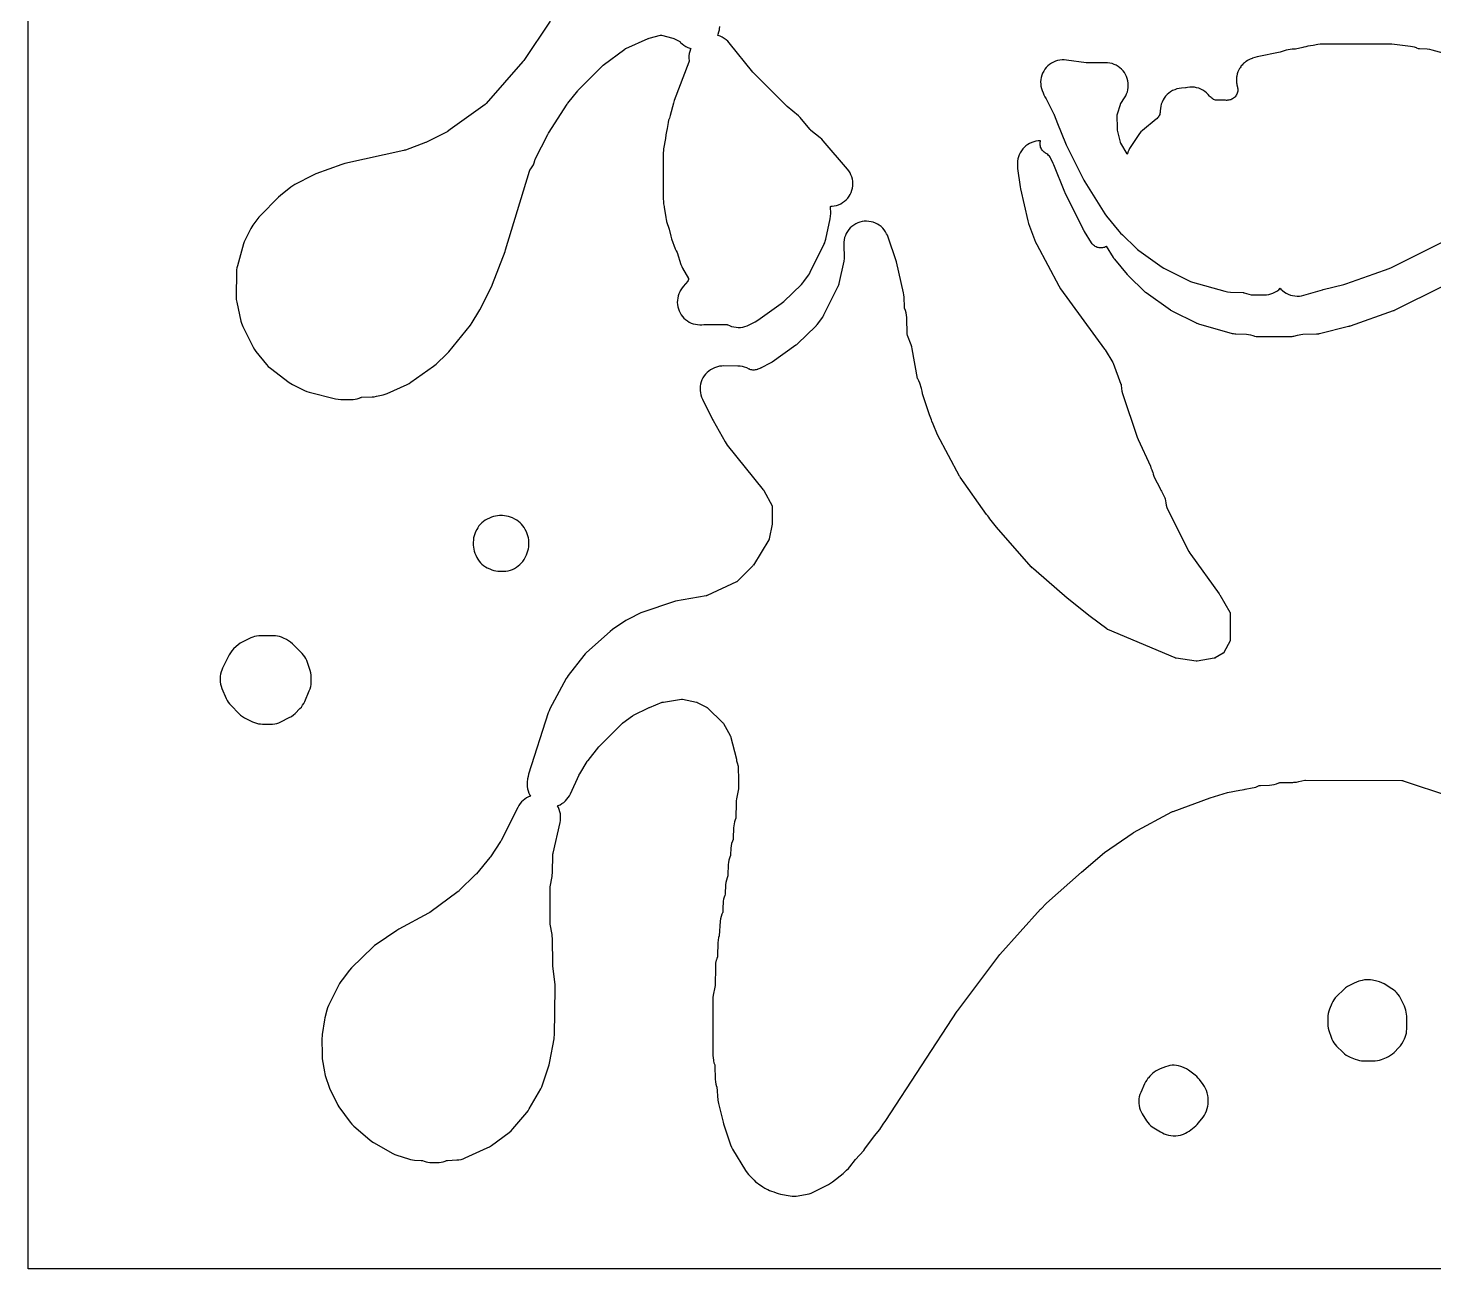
# Model space of a CAD drawing. Header units: millimetres. Extents: x 0 to 300, y 0 to 300.
# Drawn here: x 0 to 155.2, y 0 to 137 of the extents above; entities that cross this region are included whole.
import ezdxf

# ---------------------------------------------------------------- set-up
doc = ezdxf.new("R2010")
doc.units = ezdxf.units.MM
doc.layers.add('CUT', color=7, linetype='CONTINUOUS')

msp = doc.modelspace()

# ---------------------------------------------------------------- linework, layer by layer
at = {"layer": 'CUT'}
for points in [[(0.0614, 0), (0.0029, 0.0029), (0, 0.0614), (0, 299.9386), (0.0029, 299.9971), (0.0614, 300), (299.9021, 300), (299.9605, 299.9971), (299.9634, 299.9386), (299.9634, 0.0614), (299.9605, 0.0029), (299.9021, 0)], [(49.7741, 78.1345), (49.9241, 77.9561), (50.0901, 77.7924), (50.2706, 77.645), (50.4641, 77.5149), (50.6688, 77.4035), (50.9658, 77.2593), (51.1741, 77.1697), (51.3896, 77.0993), (51.6106, 77.0487), (51.8353, 77.0183), (52.0618, 77.0085), (52.4907, 77.0092), (52.7392, 77.022), (52.9852, 77.0595), (53.2262, 77.1212), (53.4599, 77.2065), (53.684, 77.3147), (53.8962, 77.4446), (54.0944, 77.595), (54.2767, 77.7643), (54.4141, 77.9052), (54.585, 78.0999), (54.7349, 78.3111), (54.8621, 78.5368), (55.0014, 78.8168), (55.0944, 79.0278), (55.1677, 79.2464), (55.2204, 79.4708), (55.2523, 79.6991), (55.263, 79.9294), (55.2631, 80.2319), (55.2525, 80.4622), (55.2208, 80.6906), (55.1681, 80.9151), (55.095, 81.1338), (55.0021, 81.3448), (54.8622, 81.6264), (54.7492, 81.8297), (54.6177, 82.0215), (54.469, 82.2004), (54.3043, 82.3646), (54.125, 82.5128), (53.9328, 82.6438), (53.7292, 82.7563), (53.4552, 82.8914), (53.2455, 82.9832), (53.0283, 83.0554), (52.8054, 83.1074), (52.5786, 83.1388), (52.35, 83.1494), (52.0432, 83.1495), (51.8128, 83.1389), (51.5844, 83.1072), (51.36, 83.0545), (51.1413, 82.9814), (50.9302, 82.8885), (50.6487, 82.7486), (50.4454, 82.6355), (50.2535, 82.5041), (50.0747, 82.3554), (49.9104, 82.1907), (49.7622, 82.0114), (49.6313, 81.8192), (49.5188, 81.6156), (49.3882, 81.3508), (49.295, 81.1374), (49.2221, 80.9164), (49.1701, 80.6895), (49.1394, 80.4587), (49.1303, 80.2261), (49.1328, 79.8877), (49.145, 79.6589), (49.1781, 79.4321), (49.2319, 79.2092), (49.3058, 78.9923), (49.3994, 78.783), (49.527, 78.5292), (49.6414, 78.3261)], [(22.2368, 62.3566), (22.3941, 62.1824), (23.253, 61.3172), (23.4514, 61.1377), (23.6678, 60.9804), (23.8998, 60.8471), (24.7739, 60.4054), (24.9841, 60.3111), (25.2021, 60.2365), (25.426, 60.1824), (25.6539, 60.149), (25.8839, 60.1368), (26.7533, 60.1307), (26.9851, 60.1399), (27.2149, 60.1704), (27.441, 60.2222), (27.6613, 60.2947), (27.8739, 60.3872), (28.8139, 60.8494), (29.0524, 60.9834), (29.2748, 61.1426), (29.4785, 61.3251), (30.0002, 61.8468), (30.1589, 62.0212), (30.3005, 62.2099), (30.4237, 62.411), (30.5273, 62.6229), (31.0356, 63.799), (31.1228, 64.032), (31.1864, 64.2726), (31.2258, 64.5183), (31.2405, 64.7667), (31.2454, 65.2727), (31.2334, 65.5428), (31.1923, 65.8099), (31.1226, 66.0711), (30.8416, 66.9334), (30.759, 67.1518), (30.6563, 67.3616), (30.5345, 67.561), (30.3946, 67.748), (30.2378, 67.9212), (29.1697, 68.996), (28.9666, 69.1791), (28.7448, 69.3389), (28.5069, 69.4736), (28.1857, 69.6328), (27.9763, 69.7249), (27.7593, 69.7975), (27.5366, 69.85), (27.31, 69.8819), (27.0815, 69.8929), (25.6713, 69.8964), (25.4459, 69.8868), (25.2223, 69.8569), (25.0024, 69.807), (24.7878, 69.7374), (24.5803, 69.6488), (23.6346, 69.1934), (23.3936, 69.0605), (23.1687, 68.902), (22.9626, 68.7196), (22.6719, 68.4325), (22.4903, 68.2326), (22.3313, 68.0143), (22.1968, 67.7802), (21.4589, 66.318), (21.3648, 66.1081), (21.2904, 65.8904), (21.2364, 65.6668), (21.2031, 65.4392), (21.1909, 65.2094), (21.1899, 65.0745), (21.2014, 64.8166), (21.2394, 64.5613), (21.3036, 64.3112), (21.3932, 64.0692), (21.8718, 62.9561), (21.9745, 62.7451), (22.0965, 62.5447)], [(143.5631, 26.3156), (143.811, 25.5729), (143.8936, 25.3585), (143.9956, 25.1527), (144.116, 24.9571), (144.2539, 24.7734), (144.4081, 24.6031), (145.0861, 23.92), (145.2741, 23.749), (145.4784, 23.5979), (145.6971, 23.4684), (145.9278, 23.3617), (146.4808, 23.1394), (146.706, 23.0611), (146.9376, 23.0046), (147.1735, 22.9704), (147.4116, 22.9589), (148.4525, 22.9581), (148.6871, 22.969), (148.9197, 23.0018), (149.1482, 23.0564), (149.3706, 23.1321), (149.9068, 23.3433), (150.1401, 23.4493), (150.3613, 23.5787), (150.5681, 23.7299), (150.7583, 23.9016), (151.2831, 24.4264), (151.4673, 24.6321), (151.6277, 24.8569), (151.7622, 25.0981), (151.8987, 25.3777), (151.9888, 25.586), (152.0597, 25.8015), (152.1107, 26.0226), (152.1415, 26.2475), (152.1518, 26.4741), (152.1516, 27.8913), (152.1412, 28.1183), (152.1103, 28.3433), (152.0591, 28.5646), (151.988, 28.7804), (151.8976, 28.9888), (151.461, 29.8821), (151.3402, 30.1009), (151.1981, 30.3065), (151.0361, 30.497), (151.0292, 30.5044), (150.8702, 30.6591), (150.6981, 30.7991), (150.5143, 30.9233), (149.6464, 31.4551), (149.3972, 31.5891), (149.1344, 31.694), (148.8614, 31.7686), (148.3851, 31.8702), (148.1597, 31.9075), (147.9318, 31.9242), (147.7033, 31.92), (147.4761, 31.8949), (147.2522, 31.8492), (146.8648, 31.7514), (146.597, 31.6676), (146.3402, 31.5543), (145.8235, 31.2906), (145.6041, 31.1644), (145.3987, 31.0165), (145.2092, 30.8487), (144.436, 30.0903), (144.2696, 29.9104), (144.1217, 29.7151), (143.9936, 29.5062), (143.8866, 29.2857), (143.6302, 28.6842), (143.5419, 28.4434), (143.4787, 28.1948), (143.4413, 27.9411), (143.43, 27.6849), (143.4346, 27.0882), (143.4503, 26.8266), (143.4933, 26.5682)], [(122.7449, 17.5573), (122.8437, 17.3336), (122.9638, 17.1207), (122.9687, 17.1129), (123.4465, 16.3553), (123.5781, 16.1665), (123.7265, 15.9905), (123.8905, 15.829), (124.0686, 15.6832), (124.2594, 15.5544), (124.9779, 15.1162), (125.1833, 15.0038), (125.3983, 14.9111), (125.621, 14.8389), (125.8587, 14.774), (126.1208, 14.7173), (126.3875, 14.689), (126.6557, 14.6895), (126.9223, 14.7187), (127.1842, 14.7762), (127.2921, 14.8061), (127.5137, 14.8787), (127.7276, 14.9717), (127.9319, 15.0842), (128.1248, 15.2152), (128.7022, 15.6481), (128.8777, 15.7926), (129.0394, 15.9524), (129.1858, 16.1263), (129.6736, 16.7619), (129.8202, 16.9747), (129.944, 17.2016), (130.0437, 17.4401), (130.1182, 17.6875), (130.1854, 17.9611), (130.2317, 18.198), (130.2548, 18.4384), (130.2546, 18.6798), (130.2312, 18.9201), (130.1847, 19.157), (130.115, 19.4393), (130.0427, 19.6793), (129.9469, 19.9108), (129.8283, 20.1316), (129.6882, 20.3394), (129.277, 20.8879), (129.1325, 21.0634), (128.9727, 21.2251), (128.7988, 21.3715), (128.0823, 21.9214), (127.8519, 22.0787), (127.6054, 22.2093), (127.3459, 22.3116), (127.2184, 22.3538), (126.9825, 22.4192), (126.7414, 22.4613), (126.4973, 22.4796), (126.2525, 22.4739), (126.0095, 22.4443), (125.7706, 22.3911), (125.538, 22.3148), (124.9539, 22.091), (124.948, 22.0887), (124.7182, 21.9871), (124.4998, 21.863), (124.2949, 21.7175), (124.1057, 21.5523), (123.8059, 21.2626), (123.6437, 21.0904), (123.6265, 21.0682), (123.5979, 21.0375), (123.4527, 20.8483), (123.3261, 20.646), (123.2194, 20.4327), (122.7917, 19.4642), (122.7039, 19.236), (122.6389, 19.0003), (122.5972, 18.7593), (122.5793, 18.5154), (122.5852, 18.271), (122.6151, 18.0282), (122.6685, 17.7896)]]:
    msp.add_lwpolyline(points, close=True, dxfattribs=at)
for points in [[(57.6022, 137.7238), (54.704, 133.407), (54.659, 133.3444), (54.6102, 133.2848), (50.5425, 128.6312), (50.5273, 128.6148), (50.4581, 128.5518), (50.4403, 128.5383), (46.3192, 125.5737), (46.3149, 125.5708), (46.2486, 125.5303), (46.2325, 125.5218), (43.9622, 124.3842), (43.9038, 124.3569), (43.8441, 124.3327), (41.6367, 123.5063), (41.5567, 123.4795), (41.4751, 123.4583), (34.9445, 122.0036), (34.6426, 121.9161), (31.7579, 120.8794), (31.4535, 120.7466), (29.4227, 119.6947), (29.2089, 119.5702), (29.0085, 119.4252), (27.8622, 118.5059), (27.6519, 118.3168), (25.5933, 116.2429), (25.4626, 116.1006), (25.3432, 115.9487), (24.8011, 115.2004), (24.6892, 115.0321), (24.5912, 114.8553), (23.9508, 113.5798), (23.856, 113.3668), (23.7815, 113.1459), (23.0913, 110.7342), (23.0396, 110.5173), (23.0074, 110.2966), (22.9949, 110.074), (22.9641, 107.2903), (22.9772, 107.006), (23.0224, 106.725), (23.4906, 104.5985), (23.544, 104.3967), (23.614, 104.2), (23.7002, 104.0099), (24.851, 101.7291), (24.9841, 101.4972), (25.1411, 101.2808), (26.3009, 99.8504), (26.5059, 99.6268), (26.7365, 99.4296), (28.8109, 97.8636), (28.9983, 97.7351), (29.1966, 97.6241), (30.4917, 96.9747), (30.7457, 96.8645), (31.0103, 96.783), (33.9417, 96.0557), (34.2304, 96.0019), (34.5234, 95.9822), (35.6338, 95.9732), (35.8607, 95.9817), (36.0859, 96.0107), (36.3076, 96.06), (36.5238, 96.1293), (36.6818, 96.1879), (36.7014, 96.1946), (36.7434, 96.2052), (36.7863, 96.2114), (36.8069, 96.2127), (37.955, 96.2542), (38.2061, 96.276), (38.4537, 96.323), (39.1904, 96.5016), (39.407, 96.5646), (39.617, 96.6468), (41.8181, 97.6254), (42.0382, 97.7367), (42.2464, 97.869), (44.7482, 99.6392), (45.031, 99.8722), (46.2166, 101.0047), (46.4377, 101.2454), (48.8085, 104.1922), (48.9949, 104.4575), (49.7523, 105.6992), (49.8529, 105.8808), (51.1632, 108.4949), (51.2613, 108.717), (52.6422, 112.3039), (52.7017, 112.4773), (55.3359, 121.1743), (55.3412, 121.1903), (55.3543, 121.2232), (55.3728, 121.2529), (55.3827, 121.2669), (55.5018, 121.4266), (55.645, 121.6408), (55.7654, 121.8687), (55.8618, 122.1077), (55.933, 122.3554), (55.9432, 122.3995), (55.9569, 122.4452), (55.9665, 122.4694), (55.9769, 122.4914), (57.353, 125.2387), (57.3834, 125.2956), (57.4169, 125.3509), (59.4849, 128.5716), (59.522, 128.6261), (59.562, 128.6784), (60.6711, 130.0517), (60.7114, 130.0992), (60.7542, 130.1445), (63.346, 132.7539), (63.4104, 132.8141), (63.4789, 132.8695), (65.84, 134.6401), (65.8578, 134.6526), (65.9364, 134.6989), (65.956, 134.7084), (68.4474, 135.8224), (68.4628, 135.8288), (68.5288, 135.8518), (68.5448, 135.8563), (69.7884, 136.1739), (69.8068, 136.1781), (69.8458, 136.1841), (69.8848, 136.1786), (69.9033, 136.1746), (71.1455, 135.874), (71.1683, 135.8677), (71.2613, 135.8328), (71.2826, 135.8226), (71.8669, 135.5182), (71.9162, 135.4908), (71.9443, 135.4648), (71.9556, 135.4554), (71.9706, 135.4407), (72.0154, 135.3941), (72.1921, 135.2277), (72.3841, 135.0792), (72.5895, 134.95), (72.8065, 134.8414), (73.0331, 134.7543), (73.1327, 134.7267), (73.0931, 134.6353), (73.0171, 134.397), (72.9653, 134.1524), (72.9382, 133.9038), (72.936, 133.6537), (72.9489, 133.3438), (72.9492, 133.3241), (72.9468, 133.2831), (72.9361, 133.2435), (72.9296, 133.2249), (71.3126, 128.9729), (71.2236, 128.6888), (70.8783, 127.3035), (70.7727, 127.033), (70.6926, 126.7923), (70.6373, 126.5447), (70.5242, 125.8825), (70.4399, 125.5441), (70.379, 125.1975), (70.3354, 124.7766), (70.1414, 123.641), (70.1149, 123.4331), (70.1058, 123.2238), (70.1048, 122.5539), (70.0962, 122.471), (70.0832, 122.1752), (70.1024, 120.9034), (70.0985, 118.1549), (70.1234, 117.7997), (70.139, 117.6894), (70.1442, 117.5654), (70.1932, 117.2669), (70.2088, 117.1984), (70.3682, 116.0762), (70.41, 115.8542), (70.4717, 115.6369), (70.4727, 115.6339), (70.4736, 115.6308), (70.7605, 114.7685), (70.9339, 114.005), (71.022, 113.7053), (71.4253, 112.5946), (71.5212, 112.3665), (71.6212, 112.1819), (72.0534, 110.883), (72.1358, 110.6687), (72.2376, 110.4629), (72.8755, 109.3087), (72.9004, 109.2582), (72.9004, 109.2556), (72.8835, 109.1996), (72.8753, 109.1764), (72.8737, 109.1721), (72.8701, 109.1618), (72.8619, 109.1385), (72.8556, 109.1219), (72.8403, 109.0886), (72.8195, 109.0588), (72.8083, 109.0448), (72.2881, 108.4256), (72.1163, 108.1954), (71.9721, 107.9471), (71.921, 107.8462), (71.8225, 107.6259), (71.7457, 107.3972), (71.6913, 107.1621), (71.6598, 106.9228), (71.6516, 106.6817), (71.6666, 106.4408), (71.7048, 106.2025), (71.7657, 105.9691), (71.8489, 105.7425), (71.9536, 105.5251), (72.0787, 105.3188), (72.2232, 105.1254), (72.3856, 104.947), (72.5644, 104.785), (72.7581, 104.641), (72.9647, 104.5163), (73.1824, 104.4122), (73.4091, 104.3295), (73.6427, 104.269), (73.8811, 104.2314), (74.122, 104.2169), (74.3631, 104.2258), (74.5953, 104.2568), (74.6373, 104.2605), (74.6559, 104.2608), (77.1057, 104.2448), (77.1259, 104.2441), (77.1674, 104.2396), (77.2071, 104.2267), (77.2258, 104.219), (77.4183, 104.1339), (77.6491, 104.0453), (77.8874, 103.9799), (78.131, 103.9384), (78.3776, 103.9211), (78.6246, 103.9282), (78.8698, 103.9597), (79.1106, 104.0153), (79.3448, 104.0944), (79.57, 104.1962), (80.234, 104.5368), (80.5384, 104.7214), (83.1207, 106.5514), (83.2751, 106.6701), (83.4198, 106.8004), (85.342, 108.673), (85.4933, 108.8341), (85.6298, 109.0079), (86.1125, 109.6818), (86.2222, 109.8486), (86.3182, 110.0236), (87.8327, 113.0662), (87.9175, 113.2559), (87.9862, 113.452), (88.0384, 113.6531), (88.524, 115.9043), (88.5689, 116.1941), (88.5796, 116.4871), (88.563, 117.229), (88.5646, 117.2872), (88.6429, 117.2936), (88.7329, 117.2967), (88.9798, 117.3298), (89.2222, 117.3874), (89.4577, 117.4688), (89.6839, 117.5733), (89.8986, 117.6997), (90.0996, 117.8469), (90.285, 118.0134), (90.4529, 118.1975), (90.6016, 118.3974), (90.7297, 118.6111), (90.8359, 118.8365), (90.9191, 119.0713), (90.9785, 119.3133), (91.0136, 119.56), (91.0239, 119.8089), (91.0094, 120.0577), (90.9702, 120.3037), (90.9067, 120.5446), (90.8196, 120.778), (90.7096, 121.0016), (90.5779, 121.2131), (90.4259, 121.4105), (87.7608, 124.5343), (87.5953, 124.7104), (87.4134, 124.8696), (86.3904, 125.6818), (86.374, 125.6957), (86.3099, 125.7592), (86.296, 125.7755), (85.3688, 126.9236), (85.2059, 127.1063), (85.0259, 127.2721), (83.7903, 128.3035), (83.7493, 128.3393), (83.71, 128.3769), (80.0862, 131.9998), (80.0427, 132.0456), (80.0017, 132.0937), (77.3757, 135.332), (77.2087, 135.5181), (77.0239, 135.6866), (76.8232, 135.8358), (76.6086, 135.9642), (76.3823, 136.0705), (76.1465, 136.1537), (76.118, 136.1606), (76.1766, 136.3056), (76.2452, 136.5383), (76.291, 136.7767), (76.2971, 136.8417), (76.3037, 136.8896), (76.3255, 137.1332)], [(159.6952, 133.2594), (154.967, 134.543), (154.6969, 134.6006), (154.422, 134.628), (153.5775, 134.6652), (153.5554, 134.6668), (153.5094, 134.6741), (153.4647, 134.6866), (153.4439, 134.6944), (153.2622, 134.7684), (153.2272, 134.7827), (153.0133, 134.8587), (152.7935, 134.915), (152.5694, 134.9511), (150.5255, 135.1861), (150.2366, 135.2024), (149.507, 135.2014), (149.5039, 135.2017), (149.2742, 135.2106), (147.6134, 135.1988), (142.8367, 135.1923), (142.5913, 135.1799), (142.3484, 135.1435), (141.8282, 135.0391), (141.2401, 134.9569), (141.0121, 134.9142), (140.7891, 134.8506), (140.6834, 134.8095), (139.8918, 134.6507), (139.5091, 134.6347), (139.2897, 134.6158), (139.0727, 134.5776), (138.86, 134.5205), (138.1959, 134.3105), (135.6315, 133.7962), (135.3828, 133.7328), (135.1418, 133.6443), (135.1035, 133.628), (134.8697, 133.5282), (134.648, 133.4203), (134.5837, 133.3807), (134.4379, 133.2911), (134.3683, 133.2382), (134.2416, 133.1419), (134.1522, 133.0587), (134.061, 132.974), (133.9849, 132.8878), (133.8978, 132.7892), (133.8311, 132.6966), (133.7536, 132.5892), (133.6981, 132.4936), (133.6298, 132.3759), (133.5832, 132.2737), (133.5276, 132.1515), (133.448, 131.9181), (133.3918, 131.6781), (133.3769, 131.5654), (133.3595, 131.4336), (133.3556, 131.3147), (133.3514, 131.1872), (133.3595, 131.0655), (133.3677, 130.9411), (133.3876, 130.8215), (133.4081, 130.6979), (133.4393, 130.5823), (133.4419, 130.5728), (133.452, 130.5352), (133.4512, 130.535), (133.4655, 130.4822), (133.4909, 130.365), (133.5043, 130.2493), (133.5061, 130.1329), (133.4965, 130.0169), (133.4754, 129.9024), (133.4432, 129.7906), (133.4001, 129.6824), (133.3465, 129.5791), (133.283, 129.4816), (133.2101, 129.3908), (133.1286, 129.3076), (133.0394, 129.2329), (132.9432, 129.1674), (132.8409, 129.1117), (132.7337, 129.0663), (132.6226, 129.0318), (132.5085, 129.0084), (132.3892, 128.996), (132.3654, 128.9947), (132.3037, 128.9929), (132.2493, 128.9927), (132.1586, 128.9981), (132.0943, 129.0011), (132.0472, 129.0028), (131.9343, 129.0041), (131.692, 129.0015), (131.6443, 129.0009), (131.6286, 129.0008), (131.6125, 129.0006), (131.5945, 129.0004), (131.2573, 128.9967), (131.2097, 128.998), (131.169, 129.0023), (131.0579, 129.0237), (130.9477, 129.0564), (130.8412, 129.0997), (130.7394, 129.1532), (130.6433, 129.2163), (130.5539, 129.2885), (130.4719, 129.3691), (130.3959, 129.46), (130.395, 129.4611), (130.2353, 129.6518), (130.0574, 129.8257), (129.8631, 129.981), (129.6543, 130.1163), (129.4331, 130.2301), (129.2017, 130.3214), (128.9624, 130.3893), (128.7175, 130.433), (128.4695, 130.4522), (128.2208, 130.4466), (127.9739, 130.4163), (127.8279, 130.3834), (127.7391, 130.3682), (127.7196, 130.3663), (127.2809, 130.3356), (127.0309, 130.3054), (126.7852, 130.2502), (126.5463, 130.1705), (126.3166, 130.0672), (126.3146, 130.0662), (126.0981, 129.9414), (125.8951, 129.7955), (125.7076, 129.6301), (125.5377, 129.4468), (125.3869, 129.2475), (125.2567, 129.034), (125.1485, 128.8087), (125.0634, 128.5737), (125.0021, 128.3313), (124.9654, 128.084), (124.9535, 127.8344), (124.9536, 127.7835), (124.9426, 127.6684), (124.9203, 127.5549), (124.887, 127.4441), (124.843, 127.3372), (124.7887, 127.2351), (124.7246, 127.1388), (124.6515, 127.0492), (124.5674, 126.9648), (124.5499, 126.9489), (124.5034, 126.9087), (122.9956, 125.6664), (122.8126, 125.4997), (122.647, 125.3158), (122.5003, 125.1163), (121.6889, 123.8897), (121.5703, 123.6912), (121.4706, 123.4825), (121.3907, 123.2655), (121.336, 123.0929), (121.3171, 123.042), (121.2876, 123.0876), (120.6057, 124.2627), (120.5964, 124.2796), (120.5799, 124.3158), (120.5669, 124.3535), (120.562, 124.3721), (120.2431, 125.7085), (120.2385, 125.7305), (120.2273, 125.8227), (120.2265, 125.8451), (120.2139, 127.3931), (120.2143, 127.4139), (120.2184, 127.4566), (120.2271, 127.4987), (120.2328, 127.5187), (120.5601, 128.5517), (120.5661, 128.569), (120.5809, 128.6041), (120.5989, 128.6378), (120.6084, 128.6528), (121.0123, 129.2633), (121.1379, 129.4751), (121.242, 129.6981), (121.3237, 129.9303), (121.3821, 130.1695), (121.4167, 130.4132), (121.4272, 130.6592), (121.4135, 130.9049), (121.3757, 131.1482), (121.3141, 131.3865), (121.2294, 131.6177), (121.1223, 131.8393), (120.994, 132.0494), (120.8456, 132.2459), (120.6786, 132.4267), (120.4947, 132.5903), (120.2955, 132.735), (120.0831, 132.8595), (119.8595, 132.9624), (119.6269, 133.0428), (119.3874, 133.1), (119.1435, 133.1333), (118.8975, 133.1425), (116.8812, 133.1185), (116.8761, 133.1185), (116.8005, 133.1231), (116.7828, 133.1253), (114.6039, 133.4369), (114.3575, 133.4598), (114.11, 133.4582), (113.8639, 133.4322), (113.6216, 133.3819), (113.3854, 133.3079), (113.1577, 133.2109), (112.9407, 133.0919), (112.7366, 132.952), (112.5472, 132.7927), (112.3746, 132.6153), (112.2203, 132.4218), (112.0859, 132.214), (111.9728, 131.9939), (111.8819, 131.7637), (111.8142, 131.5256), (111.7705, 131.282), (111.751, 131.0353), (111.756, 130.7879), (111.7854, 130.5421), (111.8391, 130.3005), (111.9163, 130.0654), (112.0164, 129.8391), (112.0237, 129.8246), (112.0708, 129.7184), (112.1195, 129.5928), (112.2301, 129.3742), (112.2925, 129.2761), (112.3542, 129.1672), (113.2053, 127.4745), (113.2275, 127.4279), (113.2478, 127.3805), (113.6242, 126.4424), (114.4979, 124.2651), (114.5803, 124.0815), (116.5182, 120.1907), (116.6342, 119.9832), (118.8207, 116.4741), (119.0109, 116.2091), (120.3738, 114.5504), (120.5606, 114.3472), (120.771, 114.1421), (122.2876, 112.6641), (122.4324, 112.5336), (122.587, 112.4148), (125.1762, 110.58), (125.3354, 110.476), (125.5021, 110.3845), (128.0704, 109.0981), (128.2842, 109.0032), (128.506, 108.9288), (132.088, 107.9099), (132.3862, 107.8444), (132.6901, 107.8158), (134.0895, 107.77), (134.1093, 107.7688), (134.1498, 107.7634), (134.1896, 107.754), (134.2085, 107.748), (134.4622, 107.6604), (134.7265, 107.5851), (134.9976, 107.5393), (135.272, 107.5235), (136.4275, 107.5207), (136.6736, 107.5323), (136.9174, 107.568), (137.1565, 107.6275), (137.3885, 107.7103), (137.6113, 107.8155), (137.8226, 107.9421), (138.0205, 108.0889), (138.1974, 108.2495), (138.2746, 108.1596), (138.4549, 107.9877), (138.6514, 107.8346), (138.8622, 107.7018), (139.0851, 107.5906), (139.318, 107.5022), (139.5585, 107.4374), (139.8043, 107.3969), (140.0529, 107.381), (140.3018, 107.3899), (140.5486, 107.4236), (140.7909, 107.4816), (142.8669, 108.0901), (142.9169, 108.1036), (145.2159, 108.6752), (145.4461, 108.7444), (148.5711, 109.8494), (150.1981, 110.4247), (150.4812, 110.5449), (158.2608, 114.4281)], [(161.4208, 111.1102), (150.8466, 105.8321), (150.7768, 105.7999), (150.7141, 105.7733), (150.6424, 105.7455), (145.9051, 104.0703), (145.848, 104.0516), (145.7969, 104.0363), (145.739, 104.0204), (142.5102, 103.2176), (142.4443, 103.2031), (142.4188, 103.1982), (142.2852, 103.1799), (142.2593, 103.1778), (142.1919, 103.1741), (140.6821, 103.1322), (140.4749, 103.1178), (140.2696, 103.0863), (140.0676, 103.0379), (139.6733, 102.9257), (139.617, 102.9111), (139.5951, 102.906), (139.484, 102.8853), (139.3715, 102.8751), (139.349, 102.8741), (139.2908, 102.8729), (135.7583, 102.8815), (135.6896, 102.8835), (135.6631, 102.8851), (135.5305, 102.9), (135.4004, 102.9294), (135.375, 102.9367), (135.3094, 102.9573), (135.1915, 102.9981), (134.9517, 103.0676), (134.7062, 103.113), (134.4574, 103.1336), (133.2808, 103.1721), (133.2046, 103.177), (133.1753, 103.1797), (133.0247, 103.2033), (132.9959, 103.2096), (132.9219, 103.2282), (129.2005, 104.2868), (129.1446, 104.3041), (129.1232, 104.3113), (129.0142, 104.3536), (128.9936, 104.3628), (128.9407, 104.3877), (126.2699, 105.7254), (126.2279, 105.7475), (126.2118, 105.7564), (126.1303, 105.8053), (126.1149, 105.8153), (126.0756, 105.842), (123.4095, 107.7313), (123.3703, 107.7602), (123.3554, 107.7717), (123.2805, 107.8341), (123.2665, 107.8467), (123.2309, 107.88), (121.4539, 109.6118), (121.4058, 109.6613), (121.3644, 109.7064), (121.3192, 109.7585), (119.9298, 111.4493), (119.8801, 111.514), (119.838, 111.5727), (119.7926, 111.6405), (119.0198, 112.8807), (118.9947, 112.8642), (118.8921, 112.8103), (118.7848, 112.7665), (118.6738, 112.7333), (118.5601, 112.7109), (118.4447, 112.6997), (118.3288, 112.6996), (118.2135, 112.7107), (118.0997, 112.7328), (117.9887, 112.7658), (117.8813, 112.8094), (117.7786, 112.8632), (117.6816, 112.9266), (117.5912, 112.999), (117.5081, 113.0799), (117.4333, 113.1683), (117.3673, 113.2636), (116.5864, 114.5169), (116.5716, 114.5413), (116.5414, 114.5924), (116.5272, 114.6172), (116.5015, 114.6632), (116.4878, 114.6882), (116.4601, 114.7408), (116.4471, 114.7662), (114.5171, 118.641), (114.5065, 118.6628), (114.485, 118.7082), (114.4749, 118.7302), (114.4566, 118.7708), (114.447, 118.793), (114.4273, 118.8393), (114.4181, 118.8616), (113.2096, 121.8733), (113.1437, 122.0192), (112.8637, 122.5761), (112.7857, 122.7137), (112.7117, 122.8187), (112.6276, 122.9159), (112.5343, 123.0042), (112.4328, 123.0829), (112.3003, 123.1661), (112.2492, 123.1947), (112.1539, 123.2608), (112.0655, 123.3357), (111.9848, 123.4188), (111.9124, 123.5093), (111.8491, 123.6063), (111.7954, 123.709), (111.752, 123.8164), (111.719, 123.9275), (111.697, 124.0413), (111.686, 124.1566), (111.6862, 124.2725), (111.6975, 124.3878), (111.72, 124.5015), (111.7249, 124.5181), (111.4819, 124.51), (111.2368, 124.4774), (110.996, 124.4206), (110.762, 124.3404), (110.5371, 124.2374), (110.3235, 124.1128), (110.1232, 123.9676), (109.9383, 123.8033), (109.7705, 123.6216), (109.6215, 123.4241), (109.4927, 123.213), (109.3854, 122.9901), (109.3007, 122.7577), (109.2393, 122.5181), (109.202, 122.2735), (109.189, 122.0265), (109.1882, 121.7925), (109.2101, 121.454), (109.4768, 119.4546), (109.5187, 119.2237), (110.3302, 115.7025), (110.4263, 115.3839), (111.1897, 113.3541), (111.3217, 113.0615), (113.7432, 108.5018), (113.9333, 108.1985), (118.8005, 101.5438), (118.8307, 101.5007), (118.8589, 101.4563), (119.6998, 100.0684), (119.7087, 100.0529), (119.7416, 99.9853), (119.7484, 99.9687), (120.6174, 97.6694), (120.6231, 97.6532), (120.6329, 97.6182), (120.6396, 97.5824), (120.6416, 97.5657), (120.6792, 97.1724), (120.722, 96.8931), (120.796, 96.6205), (122.3938, 91.8248), (122.4991, 91.56), (123.866, 88.6233), (123.925, 88.4149), (124.0143, 88.1872), (124.1009, 87.9947), (124.1146, 87.9321), (124.1695, 87.7247), (124.2419, 87.5228), (124.3314, 87.3278), (124.9042, 86.2089), (124.9428, 86.123), (125.0261, 85.955), (125.0851, 85.8556), (125.464, 85.1154), (125.4733, 85.096), (125.4893, 85.0538), (125.5005, 85.01), (125.5041, 84.9888), (125.5631, 84.5714), (125.6154, 84.3062), (125.6959, 84.0483), (125.8038, 83.8005), (128.1124, 79.1977), (128.2093, 79.0224), (128.32, 78.8554), (131.4564, 74.5099), (131.4903, 74.4604), (131.5217, 74.4092), (132.6295, 72.502), (132.6391, 72.4844), (132.6563, 72.4463), (132.6609, 72.4047), (132.6616, 72.3847), (132.6857, 69.4363), (132.6853, 69.4171), (132.6817, 69.3771), (132.6665, 69.34), (132.6579, 69.3228), (131.9802, 68.0466), (131.9716, 68.0312), (131.9514, 68.0004), (131.9218, 67.9789), (131.9066, 67.9695), (131.019, 67.4427), (131.0033, 67.4338), (130.9692, 67.4176), (130.9326, 67.408), (130.9149, 67.4047), (129.0206, 67.091), (129.0008, 67.0883), (128.959, 67.0857), (128.9172, 67.0874), (128.8973, 67.0898), (126.7017, 67.4086), (126.6853, 67.4113), (126.6512, 67.4193), (126.6178, 67.4302), (126.6027, 67.4362), (119.1634, 70.5874), (119.1429, 70.5968), (119.0607, 70.6435), (119.0421, 70.6563), (117.2088, 71.9979), (114.6628, 74.0213), (111.2611, 77.0066), (110.9669, 77.2715), (110.9099, 77.3229), (110.8314, 77.3937), (110.7239, 77.4905), (110.7182, 77.4965), (106.879, 81.8699), (106.1543, 82.8009), (106.0252, 82.9667), (105.9124, 83.1117), (105.7872, 83.2725), (102.8636, 87.3939), (102.8255, 87.4513), (102.8045, 87.4885), (100.3775, 92.0725), (99.8756, 93.2568), (99.7584, 93.5621), (99.7459, 93.5947), (99.6906, 93.7385), (99.4811, 94.284), (98.7141, 96.5842), (98.7091, 96.6365), (98.6683, 96.9062), (98.5984, 97.1699), (98.4002, 97.7804), (98.3117, 98.0132), (98.2004, 98.236), (98.158, 98.3031), (97.5767, 101.5473), (97.5236, 101.7794), (97.4487, 102.0053), (97.0568, 103.0223), (97.0495, 103.043), (97.0379, 103.0875), (97.0314, 103.1329), (97.0301, 103.1548), (96.9756, 105.021), (96.9541, 105.2837), (96.9049, 105.5428), (96.8288, 105.7952), (96.7378, 106.048), (96.7314, 106.0673), (96.7212, 106.1087), (96.7154, 106.1509), (96.7142, 106.1712), (96.6789, 107.275), (96.6596, 107.5159), (96.6171, 107.7537), (95.8352, 111.1655), (95.7693, 111.4), (94.9742, 113.7775), (94.8384, 114.1044), (94.7553, 114.2702), (94.6324, 114.4877), (94.4884, 114.6919), (94.3247, 114.8807), (94.143, 115.0521), (93.945, 115.2046), (93.7329, 115.3366), (93.5086, 115.4467), (93.2745, 115.5339), (93.0328, 115.5973), (92.786, 115.6363), (92.5366, 115.6504), (92.287, 115.6395), (92.0397, 115.6038), (91.7972, 115.5436), (91.562, 115.4595), (91.3363, 115.3524), (91.1224, 115.2232), (90.9225, 115.0733), (90.7385, 114.9043), (90.5724, 114.7177), (90.4257, 114.5154), (90.2999, 114.2996), (90.1963, 114.0722), (90.1159, 113.8357), (90.0595, 113.5923), (90.0277, 113.3445), (90.0208, 113.0947), (90.0546, 111.5756), (90.0541, 111.5023), (90.0531, 111.4741), (90.0392, 111.3282), (90.0348, 111.3003), (90.0215, 111.2282), (89.492, 108.7734), (89.48, 108.7229), (89.475, 108.7035), (89.4456, 108.6069), (89.4083, 108.5132), (89.4001, 108.4949), (89.3779, 108.4479), (87.7954, 105.2686), (87.7723, 105.2244), (87.763, 105.2075), (87.7116, 105.122), (87.701, 105.1059), (87.6727, 105.0648), (87.1035, 104.2701), (87.0704, 104.2259), (87.0572, 104.2092), (86.9852, 104.1254), (86.9706, 104.1098), (86.9319, 104.0704), (84.9276, 102.1179), (84.8921, 102.0846), (84.8781, 102.072), (84.8033, 102.0097), (84.7884, 101.9982), (84.7492, 101.9693), (82.112, 100.1005), (82.0376, 100.0516), (81.9702, 100.0107), (81.8925, 99.9673), (80.9184, 99.4676), (80.8617, 99.4403), (80.8108, 99.4173), (80.7527, 99.3929), (80.5424, 99.3106), (80.4845, 99.2895), (80.4619, 99.282), (80.3468, 99.2495), (80.2324, 99.2292), (80.1166, 99.2203), (80.0005, 99.2228), (79.8852, 99.2367), (79.7718, 99.2619), (79.6582, 99.2993), (79.636, 99.3078), (79.579, 99.3313), (79.3133, 99.4487), (79.0743, 99.54), (78.8272, 99.6064), (78.5746, 99.6472), (78.3192, 99.662), (76.7882, 99.672), (76.5536, 99.6626), (76.3209, 99.6311), (76.0921, 99.5779), (75.8694, 99.5035), (75.757, 99.46), (75.5335, 99.3607), (75.3207, 99.2399), (75.1207, 99.0989), (74.9355, 98.9391), (74.7668, 98.7619), (74.6162, 98.569), (74.4852, 98.3624), (74.375, 98.1439), (74.2867, 97.9158), (74.2211, 97.68), (74.1789, 97.439), (74.1604, 97.1951), (74.1659, 96.9505), (74.1952, 96.7076), (74.2482, 96.4687), (74.3242, 96.2361), (74.4227, 96.0121), (75.5435, 93.7666), (75.5982, 93.6631), (76.9299, 91.281), (77.0401, 91.102), (77.1649, 90.9329), (81.1362, 86.0017), (81.1467, 85.988), (81.187, 85.9278), (81.1957, 85.9128), (82.1079, 84.2476), (82.1168, 84.2303), (82.1326, 84.1929), (82.1367, 84.1526), (82.1371, 84.1331), (82.1357, 82.3363), (82.1352, 82.3166), (82.1268, 82.2345), (82.1234, 82.2151), (81.7884, 80.5833), (81.7846, 80.5668), (81.7745, 80.533), (81.759, 80.5017), (81.7504, 80.487), (80.0473, 77.7002), (80.0348, 77.6809), (79.9752, 77.6052), (79.9595, 77.5885), (78.2617, 75.8865), (78.2493, 75.8746), (78.2217, 75.8515), (78.1908, 75.8337), (78.1752, 75.8261), (74.9547, 74.3357), (74.9395, 74.329), (74.9067, 74.3171), (74.876, 74.3088), (74.852, 74.3039), (71.4626, 73.6945), (71.1129, 73.6051), (67.9495, 72.5483), (67.6194, 72.4111), (66.2574, 71.7268), (65.9834, 71.5667), (64.5143, 70.5776), (64.2501, 70.3727), (61.6387, 68.0526), (61.47, 67.8879), (61.3176, 67.708), (59.6122, 65.491), (59.4966, 65.3277), (59.3945, 65.1555), (57.594, 61.8249), (57.4934, 61.6162), (57.4126, 61.3992), (55.2407, 54.6239), (55.1734, 54.3678), (55.1335, 54.106), (55.0951, 53.7175), (55.0831, 53.4751), (55.0946, 53.2327), (55.1295, 52.9925), (55.1876, 52.7569), (55.2682, 52.528), (55.3707, 52.308), (55.4427, 52.186), (55.234, 52.1023), (55.0193, 51.9909), (54.8163, 51.8593), (54.627, 51.7087), (54.4532, 51.5406), (54.2964, 51.3564), (54.1582, 51.1579), (54.0397, 50.947), (52.2168, 47.2977), (52.1796, 47.2288), (52.1379, 47.1624), (51.0163, 45.4961), (50.9827, 45.4487), (50.9469, 45.4029), (49.4778, 43.6165), (49.435, 43.5673), (49.3897, 43.5205), (47.5888, 41.7562), (47.526, 41.6989), (47.4593, 41.6461), (44.3371, 39.3464), (44.2658, 39.2977), (44.1913, 39.2542), (40.9275, 37.503), (40.7096, 37.3715), (38.42, 35.8241), (38.2397, 35.6901), (38.0721, 35.5404), (35.7, 33.2212), (35.4814, 32.9774), (34.6504, 31.919), (34.5066, 31.7158), (34.3838, 31.4994), (33.1576, 29.0639), (33.0474, 28.8111), (32.9656, 28.5477), (32.7577, 27.7183), (32.7124, 27.4951), (32.4602, 25.8768), (32.4374, 25.6791), (32.4304, 25.4803), (32.4393, 23.5628), (32.4479, 23.3665), (32.4719, 23.1715), (32.7049, 21.7448), (32.7454, 21.5474), (32.8016, 21.354), (33.2762, 19.9365), (33.4146, 19.6046), (34.0992, 18.2469), (34.1963, 18.0721), (34.3071, 17.9056), (35.5479, 16.1932), (35.7318, 15.9682), (35.9406, 15.766), (37.7209, 14.2322), (37.9172, 14.0795), (38.1277, 13.9469), (40.2553, 12.751), (40.4717, 12.6428), (40.6975, 12.556), (41.9718, 12.1359), (42.1958, 12.0735), (42.4246, 12.0321), (42.6562, 12.0121), (43.392, 11.9832), (43.4125, 11.9818), (43.455, 11.9756), (43.4966, 11.965), (43.516, 11.9584), (43.7061, 11.8878), (43.9175, 11.8198), (44.134, 11.7709), (44.354, 11.7413), (44.5758, 11.7314), (45.1364, 11.7313), (45.3637, 11.7416), (45.5891, 11.7725), (45.8108, 11.8238), (46.0269, 11.8951), (46.1701, 11.9497), (46.1895, 11.9564), (46.231, 11.9674), (46.2734, 11.974), (46.2938, 11.9755), (47.3163, 12.0246), (47.5515, 12.0471), (47.7835, 12.0916), (48.0103, 12.1579), (48.2298, 12.2453), (50.6822, 13.3586), (50.9163, 13.4801), (51.1363, 13.6257), (53.0887, 15.071), (53.3068, 15.2526), (53.503, 15.4577), (55.0398, 17.2589), (55.1863, 17.4483), (55.314, 17.6508), (56.5809, 19.8907), (56.6894, 20.1063), (56.7767, 20.3314), (57.5098, 22.532), (57.5985, 22.8801), (58.0496, 25.391), (58.0774, 25.5923), (58.0887, 25.7952), (58.1683, 31.0423), (58.1517, 31.3702), (57.9072, 33.4641), (57.9016, 33.5267), (57.8991, 33.5895), (57.8624, 36.4942), (57.8517, 36.6957), (57.8248, 36.8957), (57.6217, 38.0507), (57.6191, 38.0676), (57.6129, 38.1386), (57.6125, 38.1557), (57.6123, 42.0748), (57.6127, 42.0923), (57.6193, 42.1655), (57.622, 42.1828), (57.8276, 43.3181), (57.8543, 43.5057), (57.8667, 43.6948), (57.924, 45.7753), (57.9251, 45.7946), (57.9353, 45.8749), (57.9391, 45.8939), (58.7131, 49.2715), (58.7556, 49.5096), (58.775, 49.7507), (58.7709, 49.9925), (58.7435, 50.2328), (58.6931, 50.4694), (58.6199, 50.6999), (58.5249, 50.9223), (58.4177, 51.1183), (58.4877, 51.1416), (58.7094, 51.2403), (58.9205, 51.36), (59.119, 51.4996), (59.303, 51.6578), (59.4708, 51.8331), (59.6208, 52.0239), (59.7517, 52.2283), (59.862, 52.4444), (60.801, 54.5265), (60.8356, 54.5969), (60.8746, 54.665), (61.7066, 56.0128), (61.7482, 56.0757), (61.7936, 56.1358), (63.0062, 57.6437), (63.0501, 57.6953), (63.0967, 57.7443), (65.5738, 60.2044), (65.5773, 60.2078), (65.6325, 60.2554), (65.646, 60.2657), (66.7152, 61.0499), (66.7198, 61.0531), (66.7902, 61.0965), (66.8072, 61.1056), (68.4868, 61.945), (68.5346, 61.9677), (68.5835, 61.9882), (69.9828, 62.541), (70.0033, 62.5485), (70.0918, 62.5724), (70.1133, 62.5764), (72.1159, 62.8836), (72.1333, 62.8859), (72.1701, 62.8881), (72.2062, 62.8838), (72.2237, 62.8805), (73.7542, 62.5559), (73.7704, 62.5521), (73.8039, 62.5419), (73.8365, 62.5289), (73.8511, 62.5219), (74.8656, 62.0126), (74.8829, 62.0034), (74.9175, 61.9814), (74.9497, 61.9561), (74.9641, 61.9429), (76.6863, 60.2837), (76.7, 60.2698), (76.7265, 60.2387), (76.7496, 60.2051), (76.7595, 60.1883), (77.4708, 58.8975), (77.4732, 58.8928), (77.494, 58.847), (77.5024, 58.8229), (77.509, 58.8), (78.1663, 56.2756), (78.1949, 56.0758), (78.2458, 55.8597), (78.3529, 55.4807), (78.402, 53.8863), (78.4017, 53.6896), (78.4012, 53.4282), (78.401, 53.3073), (78.4005, 52.9912), (78.1882, 51.8721), (78.1583, 51.6693), (78.1451, 51.4648), (78.1058, 49.787), (78.105, 49.7695), (78.1008, 49.7329), (78.0903, 49.6981), (78.084, 49.6815), (78.0378, 49.5671), (77.9634, 49.3565), (77.9081, 49.14), (77.8724, 48.9196), (77.8564, 48.6968), (77.8258, 47.5505), (77.8246, 47.5283), (77.8181, 47.4823), (77.8064, 47.4373), (77.799, 47.4164), (77.7251, 47.2256), (77.6414, 46.9688), (77.5858, 46.7045), (77.5591, 46.4358), (77.5257, 45.6963), (77.5245, 45.6781), (77.5193, 45.6405), (77.5071, 45.6046), (77.5001, 45.5878), (77.4948, 45.5759), (77.4932, 45.5722), (77.4055, 45.3461), (77.3401, 45.1126), (77.2976, 44.8739), (77.2785, 44.6321), (77.2424, 43.4469), (77.2416, 43.4417), (77.2302, 43.3974), (77.223, 43.3768), (77.1485, 43.1818), (77.0651, 42.9218), (77.0106, 42.6542), (76.9856, 42.3823), (76.9486, 41.385), (76.9446, 41.3719), (76.9384, 41.3556), (76.8849, 41.2248), (76.8114, 41.0198), (76.7559, 40.8093), (76.7191, 40.5946), (76.701, 40.3776), (76.6997, 40.3446), (76.6972, 40.3141), (76.6882, 40.0531), (76.6611, 39.3683), (76.66, 39.3506), (76.6576, 39.3323), (76.6489, 39.3045), (76.6424, 39.288), (76.5808, 39.1401), (76.4925, 38.8921), (76.4308, 38.6361), (76.3964, 38.375), (76.2698, 36.7667), (76.2054, 36.5645), (76.1502, 36.2847), (76.1273, 36.0005), (76.0936, 34.5626), (76.0925, 34.5409), (76.0864, 34.4958), (76.0752, 34.4517), (76.0682, 34.4311), (76.0075, 34.2693), (75.9636, 34.1282), (75.9438, 34.0688), (75.9397, 34.0513), (75.9227, 33.9968), (75.9072, 33.915), (75.8933, 33.857), (75.8833, 33.7894), (75.8695, 33.7164), (75.8665, 33.6754), (75.8615, 33.6416), (75.8504, 33.456), (75.8486, 33.4317), (75.8485, 33.4242), (75.8128, 31.2178), (75.812, 31.1994), (75.8035, 31.1225), (75.8002, 31.1044), (75.6117, 30.1977), (75.5721, 29.9415), (75.5593, 29.6826), (75.5747, 23.5528), (75.5892, 23.2895), (75.6314, 23.0292), (75.6371, 23.0086), (75.6406, 22.9849), (75.698, 22.7538), (75.7772, 22.5291), (75.7796, 22.5232), (75.7866, 22.5048), (75.7982, 22.4654), (75.7988, 22.4621), (75.8032, 22.4259), (75.8042, 22.4068), (75.8399, 20.9284), (75.8615, 20.6553), (75.9129, 20.3863), (75.9934, 20.1245), (76.0021, 20.1007), (76.1262, 18.6288), (76.1506, 18.4325), (76.1904, 18.2389), (76.6944, 16.1996), (76.7505, 16.0065), (77.5198, 13.706), (77.6228, 13.4471), (77.7539, 13.2013), (79.1844, 10.8457), (79.3416, 10.6167), (79.4972, 10.4366), (79.5682, 10.3486), (79.7108, 10.1993), (79.8944, 10.0222), (80.1217, 9.7869), (80.2926, 9.6258), (80.4607, 9.4949), (80.4836, 9.4751), (80.6015, 9.3943), (81.0795, 9.0568), (81.3262, 8.9033), (81.5891, 8.7794), (81.6355, 8.7608), (81.8099, 8.6667), (82.0467, 8.5687), (82.2923, 8.4955), (82.3002, 8.4936), (82.547, 8.3944), (82.787, 8.3119), (83.0341, 8.254), (84.0958, 8.0619), (84.3202, 8.0317), (84.5465, 8.022), (84.7727, 8.0327), (84.9969, 8.0639), (85.9744, 8.2453), (86.205, 8.2994), (86.4294, 8.3752), (86.6456, 8.4718), (88.3475, 9.3315), (88.5666, 9.4564), (88.7719, 9.6028), (89.9373, 10.5252), (90.1088, 10.6741), (90.2423, 10.8132), (90.3335, 10.8879), (90.5301, 11.0674), (90.7066, 11.2668), (91.3345, 12.0574), (92.2291, 13.0784), (92.3634, 13.2457), (93.4149, 14.6769), (93.9848, 15.3945), (94.1181, 15.5789), (94.4525, 16.0891), (94.5771, 16.2588), (94.6547, 16.3707), (102.5491, 28.4427), (102.5721, 28.4765), (102.5961, 28.5095), (107.2592, 34.6899), (111.7528, 39.7025), (111.7534, 39.7031), (111.7679, 39.7176), (111.7693, 39.719), (112.405, 40.3547), (116.2536, 43.8003), (118.814, 45.9508), (121.9439, 48.1283), (122.0027, 48.1667), (122.0165, 48.1747), (126.2357, 50.4366), (126.3098, 50.4731), (126.3152, 50.4755), (126.392, 50.5067), (130.4516, 51.9923), (132.3878, 52.597), (133.7211, 52.8359), (133.7322, 52.8366), (133.9776, 52.8643), (134.2191, 52.9161), (134.3222, 52.9436), (135.1116, 53.0851), (135.3153, 53.1304), (135.5144, 53.1926), (135.7077, 53.2711), (135.8763, 53.348), (135.8938, 53.3554), (135.9242, 53.3659), (135.9767, 53.3737), (135.9985, 53.3751), (137.0057, 53.4115), (137.2628, 53.4342), (137.5162, 53.4832), (137.7631, 53.558), (138.0256, 53.6527), (138.0456, 53.6592), (138.0883, 53.6696), (138.1319, 53.6753), (138.1529, 53.6763), (139.5953, 53.708), (139.7103, 53.7106), (139.987, 53.7321), (140.2597, 53.7841), (140.8904, 53.9412), (140.8956, 53.9424), (140.9451, 53.9507), (140.9704, 53.9527), (140.9942, 53.9532), (151.6283, 53.9082), (151.6488, 53.9076), (151.6913, 53.903), (151.7331, 53.8939), (151.7526, 53.888), (156.8932, 52.1894)]]:
    msp.add_lwpolyline(points, dxfattribs=at)

doc.saveas('drawing.dxf')
